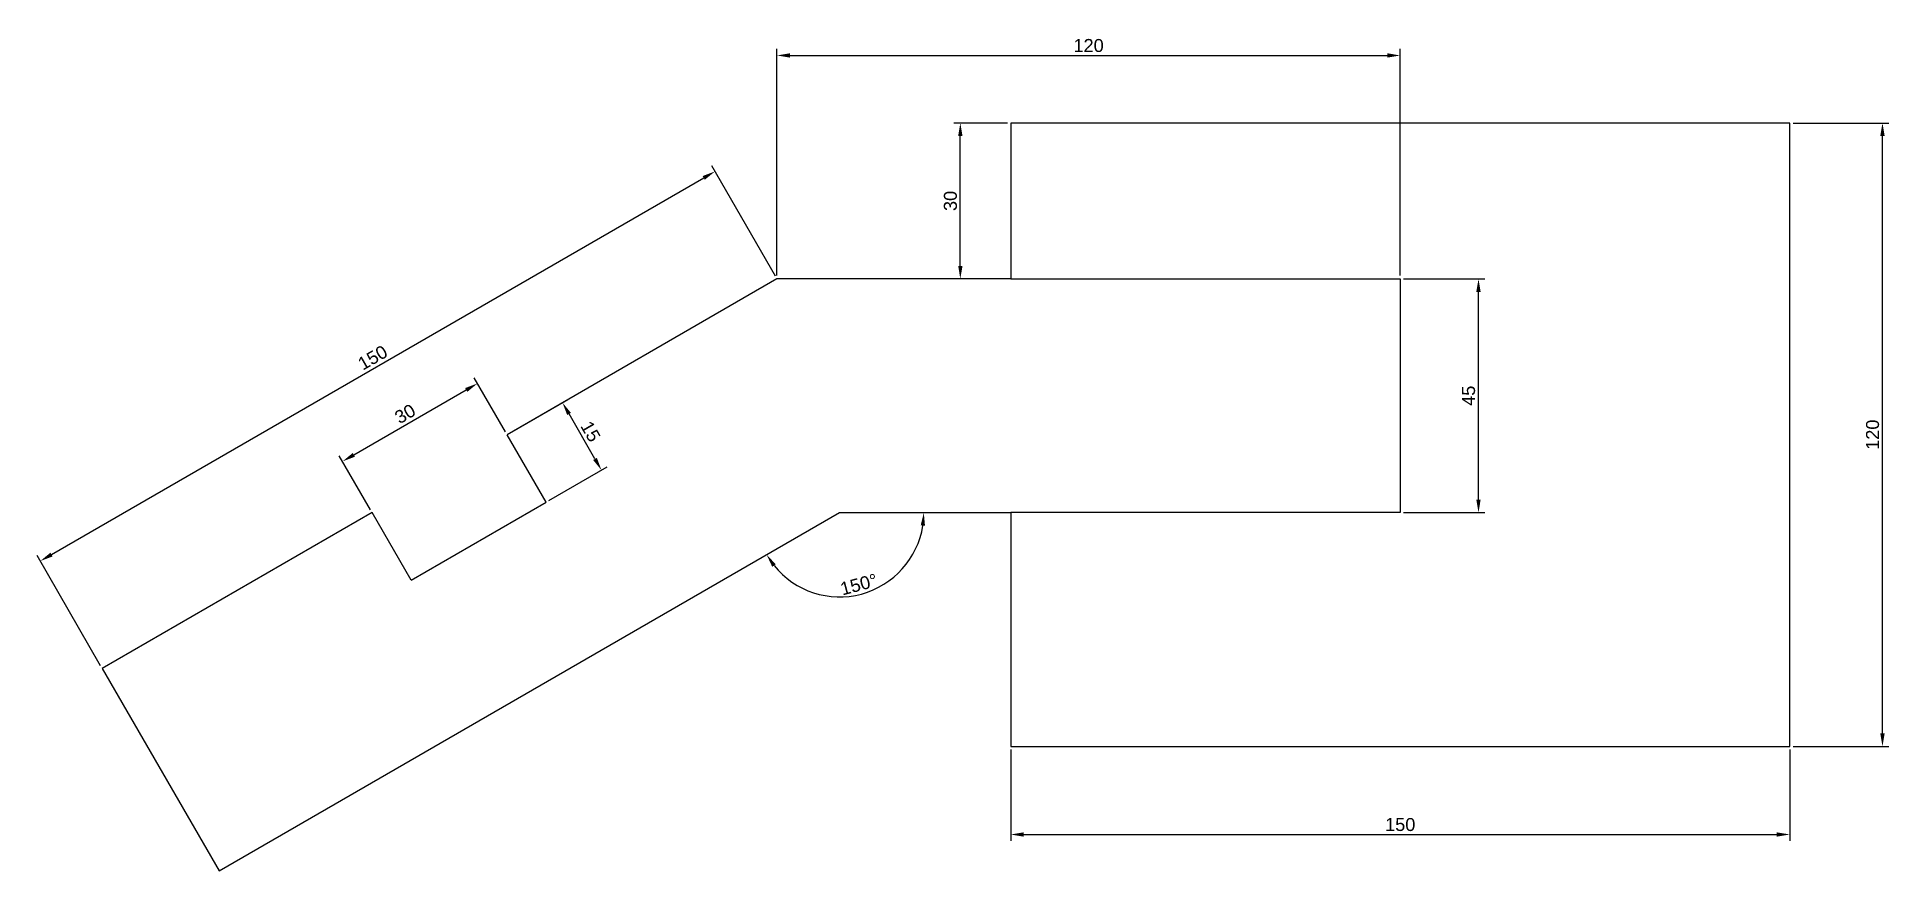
# Model space of a CAD drawing. Header units: millimetres. Extents: x 313 to 669, y 476 to 637.
import ezdxf

# ---------------------------------------------------------------- set-up
doc = ezdxf.new("R2010")
doc.units = ezdxf.units.MM
doc.styles.get("Standard").update_dxf_attribs({"font": 'arial.ttf'})
doc.dimstyles.new('ISO-25', dxfattribs={"dimtxt": 2.5, "dimasz": 2.5, "dimexe": 1.25, "dimexo": 0.625, "dimtad": 1, "dimtxsty": 'Standard', "dimcen": 2.5, "dimadec": 0, "dimazin": 0, "dimtfac": 1, "dimtmove": 0, "dimatfit": 3, "dimfxl": 1, "dimarcsym": 0})

# ---------------------------------------------------------------- blocks, each defined once
blk = doc.blocks.new('*D3')
at = {"color": 0, "lineweight": -2, "transparency": 16777216}
blk.add_arc((467.06, 545), 16.22, 218.8417, 351.1583, dxfattribs=at)
at = {"color": 0, "transparency": 16777216}
for points in [[(482.67, 542.54), (483.5, 542.48), (483.27, 545)], [(454.08, 534.59), (454.77, 535.06), (453.01, 536.89)]]:
    blk.add_solid(points, dxfattribs=at)
at = {"layer": 'Defpoints', "color": 0, "transparency": 16777216}
for p in [(467.06, 545), (467.06, 545), (500, 545), (464.24, 529.03), (347.6, 476.03)]:
    blk.add_point(p, dxfattribs=at)
at = {"color": 0, "transparency": 16777216, "insert": (470.76, 531.17), "char_height": 2.5, "attachment_point": 5, "rotation": 15}
blk.add_mtext('150°', dxfattribs=at)
blk = doc.blocks.new('*D4')
at = {"color": 0, "lineweight": -2, "transparency": 16777216}
for p, q in [((403.58, 560.31), (414.8, 566.79)), ((419.96, 555.34), (414.96, 564)), ((411.08, 547.32), (422.3, 553.8))]:
    blk.add_line(p, q, dxfattribs=at)
at = {"color": 0, "transparency": 16777216}
for points in [[(415.32, 564.21), (414.6, 563.79), (413.71, 566.16)], [(420.32, 555.55), (419.6, 555.13), (421.21, 553.17)]]:
    blk.add_solid(points, dxfattribs=at)
at = {"layer": 'Defpoints', "color": 0, "transparency": 16777216}
for p in [(413.71, 566.16), (403.04, 560), (410.54, 547.01)]:
    blk.add_point(p, dxfattribs=at)
at = {"color": 0, "transparency": 16777216, "insert": (419.11, 560.62), "char_height": 2.5, "attachment_point": 5, "rotation": 300}
blk.add_mtext('15', dxfattribs=at)
blk = doc.blocks.new('*D5')
at = {"color": 0, "lineweight": -2, "transparency": 16777216}
for p, q in [((402.73, 560.54), (396.71, 570.95)), ((373.52, 556.12), (395.17, 568.62)), ((376.75, 545.54), (370.73, 555.95))]:
    blk.add_line(p, q, dxfattribs=at)
at = {"color": 0, "transparency": 16777216}
for points in [[(394.97, 568.98), (395.38, 568.26), (397.34, 569.87)], [(373.32, 556.48), (373.73, 555.76), (371.36, 554.87)]]:
    blk.add_solid(points, dxfattribs=at)
at = {"layer": 'Defpoints', "color": 0, "transparency": 16777216}
for p in [(397.34, 569.87), (403.04, 560), (377.06, 545)]:
    blk.add_point(p, dxfattribs=at)
at = {"color": 0, "transparency": 16777216, "insert": (383.4, 564.02), "char_height": 2.5, "attachment_point": 5, "rotation": 30}
blk.add_mtext('30', dxfattribs=at)
blk = doc.blocks.new('*D6')
at = {"color": 0, "lineweight": -2, "transparency": 16777216}
for p, q in [((454.69, 590.54), (442.44, 611.76)), ((315.32, 536.93), (440.9, 609.43)), ((324.78, 515.54), (312.53, 536.76))]:
    blk.add_line(p, q, dxfattribs=at)
at = {"color": 0, "transparency": 16777216}
for points in [[(440.69, 609.79), (441.1, 609.07), (443.06, 610.68)], [(315.11, 537.29), (315.53, 536.57), (313.16, 535.68)]]:
    blk.add_solid(points, dxfattribs=at)
at = {"layer": 'Defpoints', "color": 0, "transparency": 16777216}
for p in [(443.06, 610.68), (455, 590), (325.1, 515)]:
    blk.add_point(p, dxfattribs=at)
at = {"color": 0, "transparency": 16777216, "insert": (377.16, 574.83), "char_height": 2.5, "attachment_point": 5, "rotation": 30}
blk.add_mtext('150', dxfattribs=at)
blk = doc.blocks.new('*D7')
at = {"color": 0, "lineweight": -2, "transparency": 16777216}
for p, q in [((455, 590.62), (455, 634.25)), ((457.5, 633), (572.5, 633)), ((575, 590.62), (575, 634.25))]:
    blk.add_line(p, q, dxfattribs=at)
at = {"color": 0, "transparency": 16777216}
for points in [[(457.5, 633.42), (457.5, 632.59), (455, 633)], [(572.5, 633.42), (572.5, 632.59), (575, 633)]]:
    blk.add_solid(points, dxfattribs=at)
at = {"layer": 'Defpoints', "color": 0, "transparency": 16777216}
for p in [(575, 633), (455, 590), (575, 590)]:
    blk.add_point(p, dxfattribs=at)
at = {"color": 0, "transparency": 16777216, "insert": (515, 634.9), "char_height": 2.5, "attachment_point": 5}
blk.add_mtext('120', dxfattribs=at)
blk = doc.blocks.new('*D8')
at = {"color": 0, "lineweight": -2, "transparency": 16777216}
for p, q in [((499.38, 620), (489.05, 620)), ((490.3, 592.5), (490.3, 617.5)), ((499.38, 590), (489.05, 590))]:
    blk.add_line(p, q, dxfattribs=at)
at = {"color": 0, "transparency": 16777216}
for points in [[(489.89, 617.5), (490.72, 617.5), (490.3, 620)], [(489.89, 592.5), (490.72, 592.5), (490.3, 590)]]:
    blk.add_solid(points, dxfattribs=at)
at = {"layer": 'Defpoints', "color": 0, "transparency": 16777216}
for p in [(490.3, 620), (500, 620), (500, 590)]:
    blk.add_point(p, dxfattribs=at)
at = {"color": 0, "transparency": 16777216, "insert": (488.4, 605), "char_height": 2.5, "attachment_point": 5, "rotation": 90}
blk.add_mtext('30', dxfattribs=at)
blk = doc.blocks.new('*D9')
at = {"color": 0, "lineweight": -2, "transparency": 16777216}
for p, q in [((575.63, 590), (591.32, 590)), ((590.07, 547.5), (590.07, 587.5)), ((575.63, 545), (591.32, 545))]:
    blk.add_line(p, q, dxfattribs=at)
at = {"color": 0, "transparency": 16777216}
for points in [[(589.65, 587.5), (590.48, 587.5), (590.07, 590)], [(589.65, 547.5), (590.48, 547.5), (590.07, 545)]]:
    blk.add_solid(points, dxfattribs=at)
at = {"layer": 'Defpoints', "color": 0, "transparency": 16777216}
for p in [(575, 590), (590.07, 590), (575, 545)]:
    blk.add_point(p, dxfattribs=at)
at = {"color": 0, "transparency": 16777216, "insert": (588.17, 567.5), "char_height": 2.5, "attachment_point": 5, "rotation": 90}
blk.add_mtext('45', dxfattribs=at)
blk = doc.blocks.new('*D10')
at = {"color": 0, "lineweight": -2, "transparency": 16777216}
for p, q in [((500, 499.38), (500, 481.8)), ((650, 499.38), (650, 481.8)), ((502.5, 483.05), (647.5, 483.05))]:
    blk.add_line(p, q, dxfattribs=at)
at = {"color": 0, "transparency": 16777216}
for points in [[(502.5, 483.46), (502.5, 482.63), (500, 483.05)], [(647.5, 483.46), (647.5, 482.63), (650, 483.05)]]:
    blk.add_solid(points, dxfattribs=at)
at = {"layer": 'Defpoints', "color": 0, "transparency": 16777216}
for p in [(500, 500), (650, 500), (650, 483.05)]:
    blk.add_point(p, dxfattribs=at)
at = {"color": 0, "transparency": 16777216, "insert": (575, 484.95), "char_height": 2.5, "attachment_point": 5}
blk.add_mtext('150', dxfattribs=at)
blk = doc.blocks.new('*D11')
at = {"color": 0, "lineweight": -2, "transparency": 16777216}
for p, q in [((650.63, 620), (669.1, 620)), ((667.85, 502.5), (667.85, 617.5)), ((650.63, 500), (669.1, 500))]:
    blk.add_line(p, q, dxfattribs=at)
at = {"color": 0, "transparency": 16777216}
for points in [[(667.43, 617.5), (668.27, 617.5), (667.85, 620)], [(667.43, 502.5), (668.27, 502.5), (667.85, 500)]]:
    blk.add_solid(points, dxfattribs=at)
at = {"layer": 'Defpoints', "color": 0, "transparency": 16777216}
for p in [(650, 620), (667.85, 620), (650, 500)]:
    blk.add_point(p, dxfattribs=at)
at = {"color": 0, "transparency": 16777216, "insert": (665.95, 560), "char_height": 2.5, "attachment_point": 5, "rotation": 90}
blk.add_mtext('120', dxfattribs=at)

msp = doc.modelspace()

# ---------------------------------------------------------------- linework, layer by layer
for p, q in [((650, 620), (500, 620)), ((500, 620), (500, 590)), ((650, 500), (650, 620)), ((455, 590), (403.038, 560)), ((500, 590), (455, 590)), ((500, 590), (575, 590)), ((575, 590), (575, 545)), ((410.538, 547.01), (403.038, 560)), ((384.558, 532.01), (410.538, 547.01)), ((377.058, 545), (325.096, 515)), ((347.596, 476.029), (467.058, 545)), ((384.558, 532.01), (377.058, 545)), ((467.058, 545), (500, 545)), ((575, 545), (500, 545)), ((500, 545), (500, 500)), ((325.096, 515), (347.596, 476.029)), ((500, 500), (650, 500))]:
    msp.add_line(p, q)

# ---------------------------------------------------------------- dimensions: what is measured, and where the dimension line sits
for base, p1, p2, picture, middle in [((575, 633.003), (455, 590), (575, 590), '*D7', (515, 634.904)), ((650, 483.047), (500, 500), (650, 500), '*D10', (575, 484.949))]:
    dim = msp.add_linear_dim(base=base, p1=p1, p2=p2, dimstyle='ISO-25')
    dim.commit()
    dim.dimension.update_dxf_attribs({"geometry": picture, "text_midpoint": middle})
for base, p1, p2, picture, middle in [((490.302, 620), (500, 590), (500, 620), '*D8', (488.399, 605)), ((667.849, 620), (650, 500), (650, 620), '*D11', (665.948, 560)), ((590.068, 590), (575, 545), (575, 590), '*D9', (588.172, 567.5))]:
    dim = msp.add_linear_dim(base=base, p1=p1, p2=p2, angle=90, dimstyle='ISO-25')
    dim.commit()
    dim.dimension.update_dxf_attribs({"geometry": picture, "text_midpoint": middle})
for p1, p2, distance, picture, middle in [((325.096, 515), (455, 590), 23.878, '*D6', (377.158, 574.826)), ((377.058, 545), (403.038, 560), 11.398, '*D5', (383.398, 564.018)), ((410.538, 547.01), (403.038, 560), -12.327, '*D4', (419.111, 560.619))]:
    dim = msp.add_aligned_dim(p1=p1, p2=p2, distance=distance, dimstyle='ISO-25')
    dim.commit()
    dim.dimension.update_dxf_attribs({"geometry": picture, "text_midpoint": middle})
dim = msp.add_angular_dim_2l(base=(464.242, 529.03), line1=((347.596, 476.029), (467.058, 545)), line2=((467.058, 545), (500, 545)), dimstyle='ISO-25')
dim.commit()
dim.dimension.update_dxf_attribs({"geometry": '*D3', "text_midpoint": (470.763, 531.173)})

doc.saveas('drawing.dxf')
